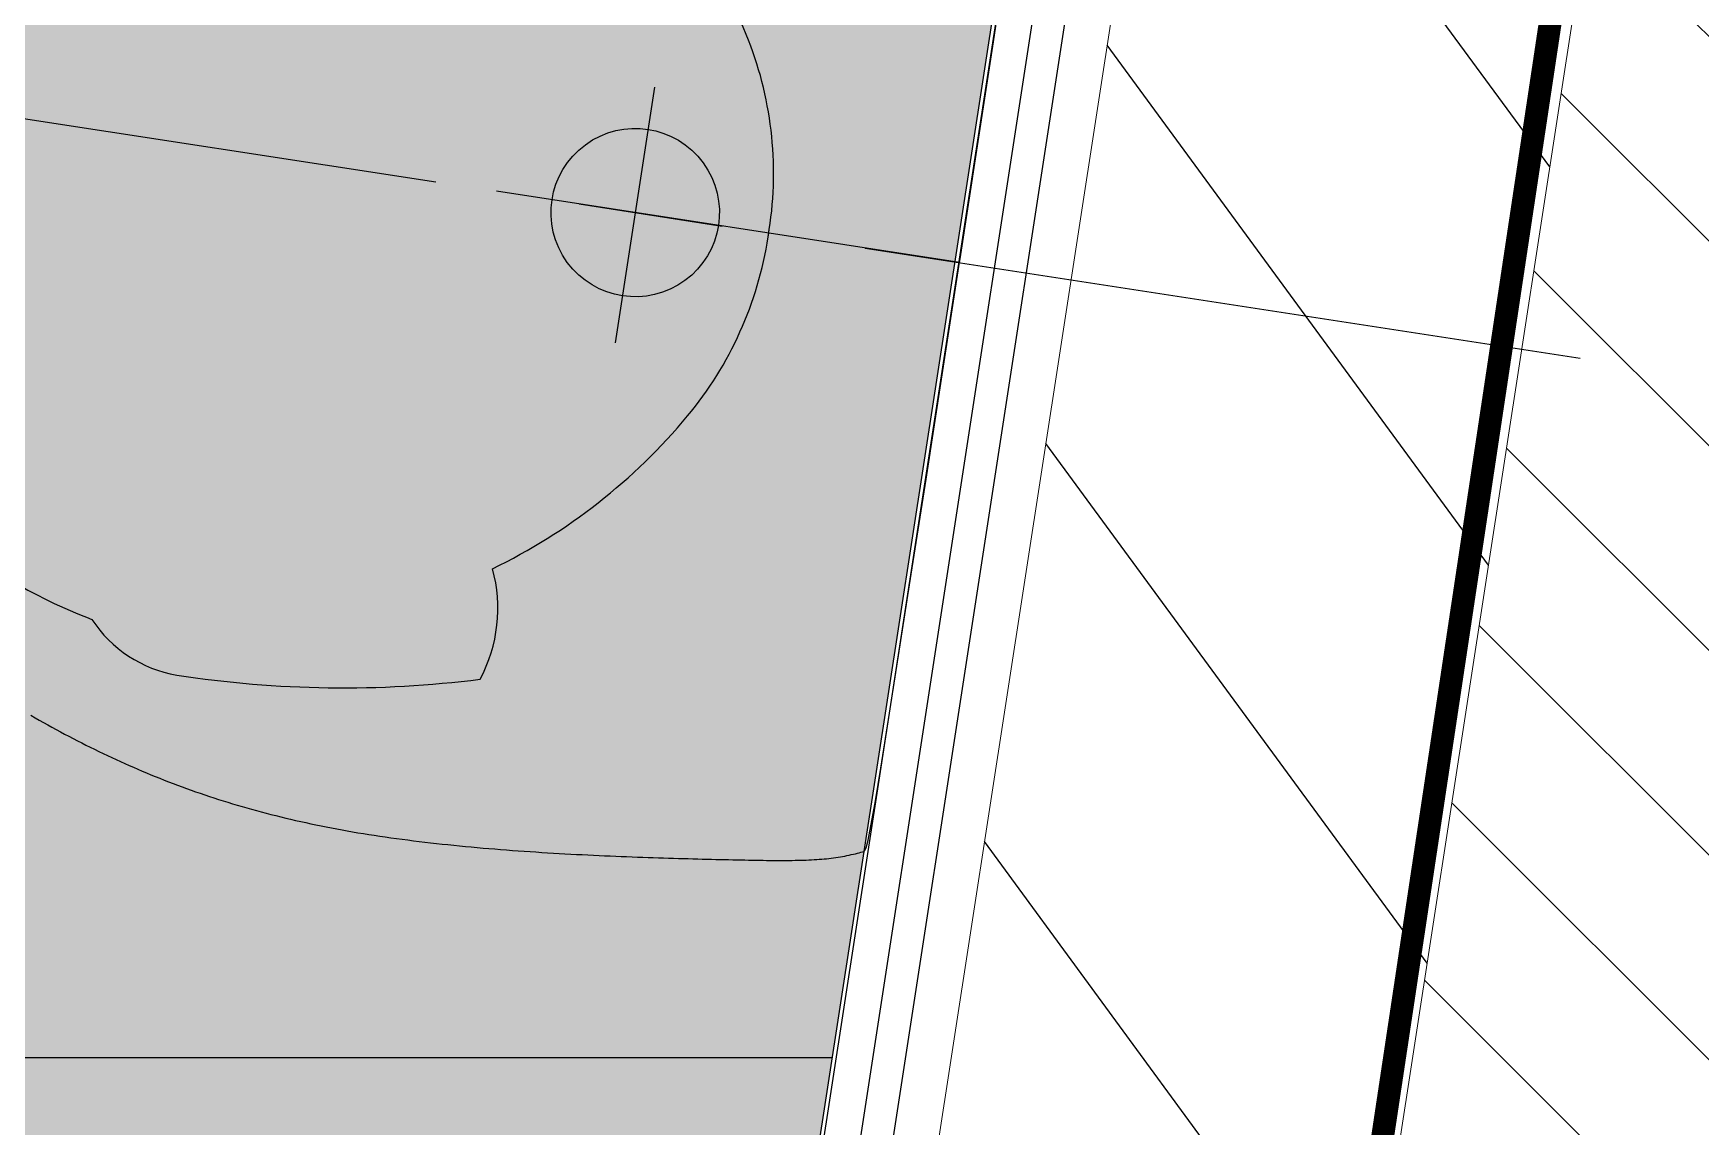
# Model space of a CAD drawing. Header units: millimetres. Extents: x 2335845 to 2509607, y 289014 to 361737.
# Drawn here: x 2414350.9 to 2414716.7, y 311640.9 to 311880.8 of the extents above; entities that cross this region are included whole.
import ezdxf

# ---------------------------------------------------------------- set-up
doc = ezdxf.new("R2010")
doc.units = ezdxf.units.MM
doc.linetypes.add('CENTER', pattern=[50.8, 31.75, -6.35, 6.35, -6.35])
for name, color, linetype in [('A-PLAN-CL', 8, 'CENTER'), ('A-PLAN-HATCH2', 8, 'Continuous'), ('A-PLAN-PLASTER', 67, 'Continuous'), ('A-PLAN-SANITARY FIXTURES', 35, 'Continuous'), ('A-PLAN-TILE', 32, 'Continuous'), ('TOA-FC-MODULAR', 7, 'Continuous')]:
    doc.layers.add(name, color=color, linetype=linetype)
for name, color, linetype, lineweight in [('A-PLAN-COLUMN', 3, 'Continuous', 0), ('A-PLAN-RCC-HATCH', 8, 'Continuous', 13), ('A-PLAN-THIN', 251, 'Continuous', 15), ('TOA-FL-TILE-4', 8, 'Continuous', 5)]:
    doc.layers.add(name, color=color, linetype=linetype, lineweight=lineweight)

# ---------------------------------------------------------------- blocks, each defined once
blk = doc.blocks.new('A$C54621FCA')
at = {"layer": 'A-PLAN-SANITARY FIXTURES'}
for p, q in [((0.02, 191.8, 0), (0.05, 212.89, 0)), ((0.01, 168.69, 0), (0.02, 191.8, 0)), ((0, 144.58, 0), (0.01, 168.69, 0)), ((71.98, 171.58, 0), (71.98, 114.81, 0)), ((0, 143.74, 0), (0, 144.58, 0)), ((0, 143.74, 0), (102.78, 143.74, 0)), ((0, 142.89, 0), (0, 143.74, 0)), ((0.01, 118.78, 0), (0, 142.89, 0)), ((0.02, 95.67, 0), (0.01, 118.78, 0)), ((0.05, 74.58, 0), (0.02, 95.67, 0)), ((0.08, 56.52, 0), (0.05, 74.58, 0)), ((0.13, 42.25, 0), (0.08, 56.52, 0)), ((0.19, 31.51, 0), (0.13, 42.25, 0)), ((0.27, 23.8, 0), (0.19, 31.51, 0)), ((0.37, 18.61, 0), (0.27, 23.8, 0)), ((0.5, 15.42, 0), (0.37, 18.61, 0)), ((0.66, 13.74, 0), (0.5, 15.42, 0)), ((0.85, 13.06, 0), (0.66, 13.74, 0)), ((1.09, 12.86, 0), (0.85, 13.06, 0)), ((1.36, 12.73, 0), (1.09, 12.86, 0)), ((1.68, 12.59, 0), (1.36, 12.73, 0)), ((2.03, 12.43, 0), (1.68, 12.59, 0)), ((2.41, 12.27, 0), (2.03, 12.43, 0)), ((2.82, 12.09, 0), (2.41, 12.27, 0)), ((3.24, 11.92, 0), (2.82, 12.09, 0)), ((3.68, 11.74, 0), (3.24, 11.92, 0)), ((4.13, 11.56, 0), (3.68, 11.74, 0)), ((4.58, 11.39, 0), (4.13, 11.56, 0)), ((5.04, 11.23, 0), (4.58, 11.39, 0)), ((5.5, 11.06, 0), (5.04, 11.23, 0)), ((5.97, 10.91, 0), (5.5, 11.06, 0)), ((177.3, 11.27, 0), (176.3, 10.93, 0)), ((178.3, 11.61, 0), (177.3, 11.27, 0)), ((179.29, 11.96, 0), (178.3, 11.61, 0)), ((180.29, 12.32, 0), (179.29, 11.96, 0)), ((181.29, 12.68, 0), (180.29, 12.32, 0)), ((182.28, 13.04, 0), (181.29, 12.68, 0)), ((183.28, 13.41, 0), (182.28, 13.04, 0)), ((184.27, 13.79, 0), (183.28, 13.41, 0)), ((185.27, 14.17, 0), (184.27, 13.79, 0)), ((186.26, 14.55, 0), (185.27, 14.17, 0)), ((6.44, 10.75, 0), (5.97, 10.91, 0)), ((6.92, 10.6, 0), (6.44, 10.75, 0)), ((7.41, 10.46, 0), (6.92, 10.6, 0)), ((7.9, 10.32, 0), (7.41, 10.46, 0)), ((8.4, 10.18, 0), (7.9, 10.32, 0)), ((8.91, 10.04, 0), (8.4, 10.18, 0)), ((9.42, 9.91, 0), (8.91, 10.04, 0)), ((9.94, 9.79, 0), (9.42, 9.91, 0)), ((10.48, 9.66, 0), (9.94, 9.79, 0)), ((11.02, 9.54, 0), (10.48, 9.66, 0)), ((11.56, 9.42, 0), (11.02, 9.54, 0)), ((12.12, 9.3, 0), (11.56, 9.42, 0)), ((12.69, 9.18, 0), (12.12, 9.3, 0)), ((13.27, 9.07, 0), (12.69, 9.18, 0)), ((13.86, 8.95, 0), (13.27, 9.07, 0)), ((14.46, 8.84, 0), (13.86, 8.95, 0)), ((15.07, 8.73, 0), (14.46, 8.84, 0)), ((15.69, 8.63, 0), (15.07, 8.73, 0)), ((16.33, 8.52, 0), (15.69, 8.63, 0)), ((16.97, 8.41, 0), (16.33, 8.52, 0)), ((17.63, 8.31, 0), (16.97, 8.41, 0)), ((18.3, 8.2, 0), (17.63, 8.31, 0)), ((18.99, 8.09, 0), (18.3, 8.2, 0)), ((19.68, 7.99, 0), (18.99, 8.09, 0)), ((20.4, 7.88, 0), (19.68, 7.99, 0)), ((21.12, 7.78, 0), (20.4, 7.88, 0)), ((21.86, 7.67, 0), (21.12, 7.78, 0)), ((22.62, 7.57, 0), (21.86, 7.67, 0)), ((23.39, 7.46, 0), (22.62, 7.57, 0)), ((24.17, 7.35, 0), (23.39, 7.46, 0)), ((24.97, 7.24, 0), (24.17, 7.35, 0)), ((165.3, 7.53, 0), (164.29, 7.25, 0)), ((166.3, 7.81, 0), (165.3, 7.53, 0)), ((167.31, 8.1, 0), (166.3, 7.81, 0)), ((168.31, 8.39, 0), (167.31, 8.1, 0)), ((169.31, 8.69, 0), (168.31, 8.39, 0)), ((170.31, 8.99, 0), (169.31, 8.69, 0)), ((171.31, 9.3, 0), (170.31, 8.99, 0)), ((172.31, 9.62, 0), (171.31, 9.3, 0)), ((173.31, 9.94, 0), (172.31, 9.62, 0)), ((174.31, 10.26, 0), (173.31, 9.94, 0)), ((175.3, 10.59, 0), (174.31, 10.26, 0)), ((176.3, 10.93, 0), (175.3, 10.59, 0)), ((25.79, 7.13, 0), (24.97, 7.24, 0)), ((26.62, 7.02, 0), (25.79, 7.13, 0)), ((27.47, 6.91, 0), (26.62, 7.02, 0)), ((28.33, 6.79, 0), (27.47, 6.91, 0)), ((29.22, 6.68, 0), (28.33, 6.79, 0)), ((30.11, 6.56, 0), (29.22, 6.68, 0)), ((31.03, 6.44, 0), (30.11, 6.56, 0)), ((31.96, 6.32, 0), (31.03, 6.44, 0)), ((32.91, 6.19, 0), (31.96, 6.32, 0)), ((33.87, 6.07, 0), (32.91, 6.19, 0)), ((34.85, 5.94, 0), (33.87, 6.07, 0)), ((35.84, 5.82, 0), (34.85, 5.94, 0)), ((36.85, 5.69, 0), (35.84, 5.82, 0)), ((37.87, 5.56, 0), (36.85, 5.69, 0)), ((38.91, 5.43, 0), (37.87, 5.56, 0)), ((39.96, 5.29, 0), (38.91, 5.43, 0)), ((41.03, 5.16, 0), (39.96, 5.29, 0)), ((42.1, 5.03, 0), (41.03, 5.16, 0)), ((43.19, 4.89, 0), (42.1, 5.03, 0)), ((44.3, 4.76, 0), (43.19, 4.89, 0)), ((45.41, 4.62, 0), (44.3, 4.76, 0)), ((46.54, 4.49, 0), (45.41, 4.62, 0)), ((47.67, 4.35, 0), (46.54, 4.49, 0)), ((48.82, 4.21, 0), (47.67, 4.35, 0)), ((49.98, 4.08, 0), (48.82, 4.21, 0)), ((51.15, 3.94, 0), (49.98, 4.08, 0)), ((52.33, 3.81, 0), (51.15, 3.94, 0)), ((53.52, 3.67, 0), (52.33, 3.81, 0)), ((54.71, 3.54, 0), (53.52, 3.67, 0)), ((149.01, 3.69, 0), (147.97, 3.49, 0)), ((150.04, 3.89, 0), (149.01, 3.69, 0)), ((151.07, 4.1, 0), (150.04, 3.89, 0)), ((152.1, 4.31, 0), (151.07, 4.1, 0)), ((153.13, 4.52, 0), (152.1, 4.31, 0)), ((154.16, 4.74, 0), (153.13, 4.52, 0)), ((155.18, 4.97, 0), (154.16, 4.74, 0)), ((156.2, 5.2, 0), (155.18, 4.97, 0)), ((157.22, 5.44, 0), (156.2, 5.2, 0)), ((158.23, 5.68, 0), (157.22, 5.44, 0)), ((159.25, 5.93, 0), (158.23, 5.68, 0)), ((160.26, 6.18, 0), (159.25, 5.93, 0)), ((161.27, 6.44, 0), (160.26, 6.18, 0)), ((162.28, 6.71, 0), (161.27, 6.44, 0)), ((163.29, 6.97, 0), (162.28, 6.71, 0)), ((164.29, 7.25, 0), (163.29, 6.97, 0)), ((55.92, 3.4, 0), (54.71, 3.54, 0)), ((57.13, 3.27, 0), (55.92, 3.4, 0)), ((58.35, 3.14, 0), (57.13, 3.27, 0)), ((59.58, 3.01, 0), (58.35, 3.14, 0)), ((60.81, 2.88, 0), (59.58, 3.01, 0)), ((62.05, 2.75, 0), (60.81, 2.88, 0)), ((63.3, 2.62, 0), (62.05, 2.75, 0)), ((64.55, 2.5, 0), (63.3, 2.62, 0)), ((65.81, 2.37, 0), (64.55, 2.5, 0)), ((67.07, 2.25, 0), (65.81, 2.37, 0)), ((68.34, 2.13, 0), (67.07, 2.25, 0)), ((69.61, 2.01, 0), (68.34, 2.13, 0)), ((70.89, 1.9, 0), (69.61, 2.01, 0)), ((72.16, 1.78, 0), (70.89, 1.9, 0)), ((73.45, 1.67, 0), (72.16, 1.78, 0)), ((74.73, 1.56, 0), (73.45, 1.67, 0)), ((76.02, 1.46, 0), (74.73, 1.56, 0)), ((77.31, 1.35, 0), (76.02, 1.46, 0)), ((78.6, 1.25, 0), (77.31, 1.35, 0)), ((79.89, 1.16, 0), (78.6, 1.25, 0)), ((81.18, 1.06, 0), (79.89, 1.16, 0)), ((82.47, 0.97, 0), (81.18, 1.06, 0)), ((83.76, 0.88, 0), (82.47, 0.97, 0)), ((85.05, 0.8, 0), (83.76, 0.88, 0)), ((86.34, 0.72, 0), (85.05, 0.8, 0)), ((87.63, 0.64, 0), (86.34, 0.72, 0)), ((88.92, 0.57, 0), (87.63, 0.64, 0)), ((90.2, 0.5, 0), (88.92, 0.57, 0)), ((91.49, 0.43, 0), (90.2, 0.5, 0)), ((92.77, 0.37, 0), (91.49, 0.43, 0)), ((94.04, 0.31, 0), (92.77, 0.37, 0)), ((95.31, 0.26, 0), (94.04, 0.31, 0)), ((96.58, 0.21, 0), (95.31, 0.26, 0)), ((97.85, 0.17, 0), (96.58, 0.21, 0)), ((99.11, 0.13, 0), (97.85, 0.17, 0)), ((100.36, 0.1, 0), (99.11, 0.13, 0)), ((101.61, 0.07, 0), (100.36, 0.1, 0)), ((102.86, 0.04, 0), (101.61, 0.07, 0)), ((104.09, 0.02, 0), (102.86, 0.04, 0)), ((105.33, 0.01, 0), (104.09, 0.02, 0)), ((106.55, 0, 0), (105.33, 0.01, 0)), ((107.77, 0, 0), (106.55, 0, 0)), ((108.98, 0, 0), (107.77, 0, 0)), ((110.19, 0.01, 0), (108.98, 0, 0)), ((111.39, 0.02, 0), (110.19, 0.01, 0)), ((112.59, 0.04, 0), (111.39, 0.02, 0)), ((113.77, 0.07, 0), (112.59, 0.04, 0)), ((114.95, 0.1, 0), (113.77, 0.07, 0)), ((116.13, 0.13, 0), (114.95, 0.1, 0)), ((117.3, 0.17, 0), (116.13, 0.13, 0)), ((118.46, 0.22, 0), (117.3, 0.17, 0)), ((119.62, 0.27, 0), (118.46, 0.22, 0)), ((120.77, 0.33, 0), (119.62, 0.27, 0)), ((121.91, 0.39, 0), (120.77, 0.33, 0)), ((123.05, 0.46, 0), (121.91, 0.39, 0)), ((124.19, 0.53, 0), (123.05, 0.46, 0)), ((125.32, 0.61, 0), (124.19, 0.53, 0)), ((126.44, 0.69, 0), (125.32, 0.61, 0)), ((127.56, 0.78, 0), (126.44, 0.69, 0)), ((128.67, 0.88, 0), (127.56, 0.78, 0)), ((129.78, 0.98, 0), (128.67, 0.88, 0)), ((130.88, 1.08, 0), (129.78, 0.98, 0)), ((131.98, 1.19, 0), (130.88, 1.08, 0)), ((133.07, 1.31, 0), (131.98, 1.19, 0)), ((134.16, 1.43, 0), (133.07, 1.31, 0)), ((135.25, 1.56, 0), (134.16, 1.43, 0)), ((136.33, 1.69, 0), (135.25, 1.56, 0)), ((137.41, 1.83, 0), (136.33, 1.69, 0)), ((138.48, 1.97, 0), (137.41, 1.83, 0)), ((139.55, 2.12, 0), (138.48, 1.97, 0)), ((140.61, 2.27, 0), (139.55, 2.12, 0)), ((141.67, 2.43, 0), (140.61, 2.27, 0)), ((142.73, 2.59, 0), (141.67, 2.43, 0)), ((143.79, 2.76, 0), (142.73, 2.59, 0)), ((144.84, 2.94, 0), (143.79, 2.76, 0)), ((145.88, 3.12, 0), (144.84, 2.94, 0)), ((146.93, 3.3, 0), (145.88, 3.12, 0)), ((147.97, 3.49, 0), (146.93, 3.3, 0))]:
    blk.add_line(p, q, dxfattribs=at)
at = {"layer": 'A-PLAN-SANITARY FIXTURES', "extrusion": (0, 0, -1)}
for centre, major_axis, start_param, end_param in [((164.04, 119.98, 0), (-90.86, 90.86), -0.245139, 0.181004), ((123.04, 144.58, 0), (-57.06, 57.06), -0.785398, -0.245139), ((123.04, 144.58, 0), (-57.06, -57.06), 0.774983, 0.785398), ((123.04, 142.89, 0), (-57.06, 57.06), -0.785398, -0.774983), ((123.04, 142.89, 0), (-57.06, 57.06), -1.325657, -0.785398), ((164.04, 167.49, 0), (-90.86, -90.86), 6.102181, 6.528324), ((121.27, 48.31, 0), (-23.41, 23.41), -1.121678, -0.367298), ((152.96, 147.09, 0), (-79.3, -79.3), 5.10525, 5.289023), ((155.96, 267.92, 0), (-169.55, -169.55), 5.497787, 5.776405), ((155.5, 55.96, 0), (-19.67, 19.67), 3.087608, 3.910123)]:
    blk.add_ellipse(centre, major_axis=major_axis, ratio=1, start_param=start_param, end_param=end_param, dxfattribs=at)
blk.add_ellipse((71.98, 143.74, 0), major_axis=(-13.06, -13.06), ratio=1, dxfattribs=at)
blk = doc.blocks.new('Rest room-2.0')
at = {"layer": 'A-PLAN-HATCH2'}
h = blk.add_hatch(dxfattribs=at)
h.set_pattern_fill('ANSI31', color=256, scale=500, angle=261.2432, style=0)
h.set_pattern_definition([(306.243209, (617163.19, -129546.95), (50.407168, 36.9508784), [])])
h.paths.add_polyline_path([(7047.36, -5685.31), (7879.42, -283.61), (7978.25, -298.84), (7148.54, -5685.31)])
at = {"layer": 'A-PLAN-RCC-HATCH'}
h = blk.add_hatch(dxfattribs=at)
h.set_pattern_fill('ANSI31', color=256, scale=10, angle=90, style=0)
h.set_pattern_definition([(135, (-235786.27, -223405.926), (-22.4506403, -22.4506403), [])])
h.paths.add_polyline_path([(8927.66, 5864.69), (7117.74, -5885.31), (7117.74, -5885.31), (7117.74, -5885.31), (7340.11, -5919.56), (9150.04, 5830.44)])
at = {"layer": 'A-PLAN-CL', "linetype": 'CENTER', "ltscale": 5}
blk.add_line((6198.23, -4223.6), (7672.14, -4450.63), dxfattribs=at)
at = {"layer": 'A-PLAN-COLUMN'}
blk.add_lwpolyline([(8927.66, 5864.69), (7117.74, -5885.31), (7117.74, -5885.31), (7117.74, -5885.31), (7340.11, -5919.56), (9150.04, 5830.44), (8927.66, 5864.69)], dxfattribs=at)
at = {"layer": 'A-PLAN-PLASTER', "elevation": 0}
blk.add_lwpolyline([(7275.01, -200.63), (7868.01, -291.97), (7038.79, -5675.31), (5918.62, -5675.31)], dxfattribs=at)
at = {"layer": 'A-PLAN-THIN'}
blk.add_line((7879.42, -283.61), (7049.71, -5670.09), dxfattribs=at)
blk.add_lwpolyline([(7047.36, -5685.31), (7879.42, -283.61), (7978.25, -298.84), (7148.54, -5685.31)], close=True, dxfattribs=at)
at = {"layer": 'A-PLAN-TILE', "elevation": 0}
blk.add_lwpolyline([(7859.76, -299.57), (7851.85, -298.35), (7026.64, -5655.6), (7034.55, -5656.82)], close=True, dxfattribs=at)
at = {"layer": 'A-PLAN-SANITARY FIXTURES', "xscale": -1, "rotation": 351.2432816985323}
blk.add_blockref('A$C54621FCA', (7201.22, -4523.52, 0), dxfattribs=at)
blk = doc.blocks.new('CHOREE')
blk.add_blockref('Rest room-2.0', (8768.57, -2039.87))
blk = doc.blocks.new('BIG CHOORE')
blk.add_blockref('CHOREE', (-2407.99, -1909.01))

msp = doc.modelspace()

# ---------------------------------------------------------------- hatches: boundary and pattern name
at = {"layer": 'TOA-FC-MODULAR'}
h = msp.add_hatch(dxfattribs=at)
h.set_pattern_fill('BRASS', color=253, scale=65, angle=45)
h.set_pattern_definition([(45, (2408113.76, 309771.23), (-291.8583, 291.8583), []), (45, (2407967.83, 309917.15), (-291.8583, 291.8583), [206.375, -103.1875])])
edge = h.paths.add_edge_path()
edge.add_line((2411179.683, 321856.624), (2411179.683, 320761.624))
edge.add_line((2411179.683, 320761.624), (2412294.683, 320761.625))
edge.add_arc((2412294.683, 320751.625), 10, -0.00004, 90.00004, ccw=False)
edge.add_line((2412304.683, 320751.625), (2412304.683, 317716.624))
edge.add_line((2412304.683, 317716.624), (2412944.683, 317716.624))
edge.add_arc((2412944.683, 317706.624), 10, -0.26121, 90, ccw=False)
edge.add_line((2412954.683, 317706.578), (2412946.683, 317449.645))
edge.add_line((2412946.683, 317449.645), (2412791.698, 317451.218))
edge.add_line((2412791.698, 317451.218), (2412791.692, 317566.176))
edge.add_line((2412791.692, 317566.176), (2411454.681, 317566.624))
edge.add_line((2411454.681, 317566.624), (2411454.681, 315714.243))
edge.add_line((2411454.681, 315714.243), (2412791.692, 315714.073))
edge.add_line((2412791.692, 315714.073), (2412791.692, 316848.625))
edge.add_line((2412791.692, 316848.625), (2412954.686, 316848.625))
edge.add_line((2412954.686, 316848.625), (2412954.686, 315550.176))
edge.add_line((2412954.686, 315550.176), (2411454.681, 315550.176))
edge.add_line((2411454.681, 315550.176), (2411446.681, 310551.624))
edge.add_line((2411446.681, 310551.624), (2414356.33, 310554.526))
edge.add_line((2414356.33, 310554.526), (2415181.896, 315907.35))
edge.add_line((2415181.896, 315907.35), (2414598.773, 315997.171))
edge.add_arc((2414600.296, 316007.055), 10, 170.8501, 261.24321, ccw=False)
edge.add_line((2414590.423, 316008.645), (2414610.214, 316137.13))
edge.add_arc((2414619.854, 316135.645), 9.753, 79.79276, 171.24321, ccw=False)
edge.add_line((2414621.582, 316145.244), (2415288.752, 316042.729))
edge.add_line((2415288.752, 316042.729), (2416181.221, 321836.624))
edge.add_line((2416181.221, 321836.624), (2413604.683, 321836.624))
edge.add_line((2413604.683, 321836.624), (2413604.683, 320721.624))
edge.add_arc((2413594.683, 320721.624), 10, 270, 360, ccw=False)
edge.add_line((2413594.683, 320711.624), (2413464.683, 320711.624))
edge.add_arc((2413464.683, 320721.624), 10, 179.99719, 270, ccw=False)
edge.add_line((2413454.683, 320721.624), (2413454.683, 321851.624))
edge.add_line((2413454.683, 321851.624), (2411179.683, 321856.624))
edge = h.paths.add_edge_path()
edge.add_line((2405369.683, 318461.624), (2407354.683, 318461.624))
edge.add_line((2407354.683, 318461.624), (2407354.683, 317561.124))
edge.add_arc((2407364.436, 317561.124), 9.753, 180, 271.45045)
edge.add_line((2407364.683, 317551.374), (2408004.718, 317551.157))
edge.add_line((2408004.718, 317551.157), (2408004.718, 317449.645))
edge.add_line((2408004.718, 317449.645), (2408167.668, 317449.645))
edge.add_line((2408167.668, 317449.645), (2408167.668, 317551.312))
edge.add_line((2408167.668, 317551.312), (2409504.685, 317551.624))
edge.add_line((2409504.685, 317551.624), (2409504.685, 315714.073))
edge.add_line((2409504.685, 315714.073), (2408167.668, 315714.073))
edge.add_line((2408167.668, 315714.073), (2408167.668, 316848.625))
edge.add_line((2408167.668, 316848.625), (2408004.68, 316848.625))
edge.add_line((2408004.68, 316848.625), (2408004.68, 315550.176))
edge.add_line((2408004.68, 315550.176), (2409504.685, 315550.176))
edge.add_line((2409504.685, 315550.176), (2409504.685, 310551.624))
edge.add_line((2409504.685, 310551.624), (2405384.683, 310551.624))
edge.add_line((2405384.683, 310551.624), (2405384.683, 315051.624))
edge.add_line((2405384.683, 315051.624), (2406059.683, 315051.624))
edge.add_arc((2406059.683, 315061.624), 10, 270, 360)
edge.add_line((2406069.683, 315061.624), (2406069.683, 315191.624))
edge.add_arc((2406059.683, 315191.624), 10, 360, 450)
edge.add_line((2406059.683, 315201.624), (2405369.683, 315201.624))
edge.add_line((2405369.683, 315201.624), (2405369.683, 316746.331))
edge.add_line((2405369.683, 316746.331), (2406059.683, 316746.331))
edge.add_arc((2406059.683, 316756.331), 10, 270, 360)
edge.add_line((2406069.683, 316756.331), (2406069.683, 316886.331))
edge.add_arc((2406059.93, 316886.331), 9.753, 0, 91.45045)
edge.add_line((2406059.683, 316896.081), (2405369.683, 316896.081))
edge.add_line((2405369.683, 316896.081), (2405369.683, 318461.624))
edge = h.paths.add_edge_path()
edge.add_line((2367514.683, 312121.624), (2367514.683, 313056.624))
edge.add_line((2367514.683, 313056.624), (2368810.183, 313056.624))
edge.add_arc((2368810.183, 313066.377), 9.753, 270, 361.45045)
edge.add_line((2368819.933, 313066.624), (2368819.683, 315306.626))
edge.add_line((2368819.683, 315306.626), (2375819.683, 315306.626))
edge.add_line((2375819.683, 315306.626), (2375819.683, 311121.624))
edge.add_line((2375819.683, 311121.624), (2372219.683, 311121.624))
edge.add_line((2372219.683, 311121.624), (2372219.433, 311796.624))
edge.add_arc((2372209.426, 311796.621), 10.007, 0.02122, 88.52833)
edge.add_line((2372209.683, 311806.624), (2372079.683, 311806.624))
edge.add_arc((2372079.683, 311796.624), 10, 90, 180)
edge.add_line((2372069.683, 311796.624), (2372069.683, 311106.624))
edge.add_line((2372069.683, 311106.624), (2369624.949, 311106.624))
edge.add_line((2369624.949, 311106.624), (2369624.977, 312136.624))
edge.add_arc((2369614.977, 312136.624), 10, 359.99844, 450.00156)
edge.add_line((2369614.977, 312146.624), (2369484.977, 312146.624))
edge.add_arc((2369484.977, 312136.624), 10, 90, 180)
edge.add_line((2369474.977, 312136.624), (2369474.977, 311106.624))
edge.add_line((2369474.977, 311106.624), (2367514.683, 311106.624))
edge.add_line((2367514.683, 311106.624), (2367514.683, 312121.624))
edge = h.paths.add_edge_path()
edge.add_line((2365944.683, 318121.627), (2365944.683, 318296.624))
edge.add_line((2365944.683, 318296.624), (2367694.683, 318296.624))
edge.add_arc((2367694.683, 318306.624), 10, 270, 360)
edge.add_line((2367704.683, 318306.624), (2367704.683, 318436.624))
edge.add_arc((2367694.683, 318436.624), 10, 360, 450)
edge.add_line((2367694.683, 318446.624), (2367059.683, 318446.624))
edge.add_line((2367059.683, 318446.624), (2367059.683, 321281.624))
edge.add_line((2367059.683, 321281.624), (2371919.683, 321281.624))
edge.add_line((2371919.683, 321281.624), (2371919.933, 320606.624))
edge.add_arc((2371929.94, 320606.628), 10.007, 180.02122, 268.52833)
edge.add_line((2371929.683, 320596.624), (2372059.683, 320596.624))
edge.add_arc((2372059.683, 320606.624), 10, 270, 360)
edge.add_line((2372069.683, 320606.624), (2372069.683, 321196.624))
edge.add_line((2372069.683, 321196.624), (2375819.683, 321196.624))
edge.add_line((2375819.683, 321196.624), (2375819.683, 317256.622))
edge.add_line((2375819.683, 317256.622), (2369795.683, 317256.622))
edge.add_line((2369795.683, 317256.622), (2369795.683, 318746.624))
edge.add_arc((2369785.683, 318746.624), 10, 0, 90)
edge.add_line((2369785.683, 318756.624), (2369554.683, 318756.624))
edge.add_arc((2369554.683, 318746.624), 10, 90, 180)
edge.add_line((2369544.683, 318746.624), (2369544.683, 317106.624))
edge.add_line((2369544.683, 317106.624), (2368819.683, 317106.624))
edge.add_line((2368819.683, 317106.624), (2368819.683, 317746.624))
edge.add_arc((2368809.683, 317746.624), 10, 0, 90)
edge.add_line((2368809.683, 317756.624), (2368679.683, 317756.624))
edge.add_arc((2368679.683, 317746.624), 10, 90, 180)
edge.add_line((2368669.683, 317746.624), (2368669.683, 317106.624))
edge.add_line((2368669.683, 317106.624), (2365919.683, 317106.624))
edge.add_line((2365919.683, 317106.624), (2365919.667, 318121.627))
edge.add_line((2365919.667, 318121.627), (2365944.683, 318121.627))
h = msp.add_hatch(dxfattribs=at)
h.set_pattern_fill('_USER', color=252, scale=600, angle=270, double=1, pattern_type=0)
h.set_pattern_definition([(270, (2411095.8, 321855.7), (600, -1e-13), []), (0, (2411095.8, 321855.7), (0, 600), [])])
edge = h.paths.add_edge_path()
edge.add_line((2411179.683, 321856.624), (2411179.683, 320761.624))
edge.add_line((2411179.683, 320761.624), (2412294.683, 320761.625))
edge.add_arc((2412294.683, 320751.625), 10, -0.00004, 90.00004, ccw=False)
edge.add_line((2412304.683, 320751.625), (2412304.683, 317716.624))
edge.add_line((2412304.683, 317716.624), (2412944.683, 317716.624))
edge.add_arc((2412944.683, 317706.624), 10, -0.26121, 90, ccw=False)
edge.add_line((2412954.683, 317706.578), (2412946.683, 317449.645))
edge.add_line((2412946.683, 317449.645), (2412791.698, 317451.218))
edge.add_line((2412791.698, 317451.218), (2412791.692, 317566.176))
edge.add_line((2412791.692, 317566.176), (2411454.681, 317566.624))
edge.add_line((2411454.681, 317566.624), (2411454.681, 315714.243))
edge.add_line((2411454.681, 315714.243), (2412791.692, 315714.073))
edge.add_line((2412791.692, 315714.073), (2412791.692, 316848.625))
edge.add_line((2412791.692, 316848.625), (2412954.686, 316848.625))
edge.add_line((2412954.686, 316848.625), (2412954.686, 315550.176))
edge.add_line((2412954.686, 315550.176), (2411454.681, 315550.176))
edge.add_line((2411454.681, 315550.176), (2411446.681, 310551.624))
edge.add_line((2411446.681, 310551.624), (2414356.33, 310554.526))
edge.add_line((2414356.33, 310554.526), (2415181.896, 315907.35))
edge.add_line((2415181.896, 315907.35), (2414598.773, 315997.171))
edge.add_arc((2414600.296, 316007.055), 10, 170.8501, 261.24321, ccw=False)
edge.add_line((2414590.423, 316008.645), (2414610.214, 316137.13))
edge.add_arc((2414619.854, 316135.645), 9.753, 79.79276, 171.24321, ccw=False)
edge.add_line((2414621.582, 316145.244), (2415288.752, 316042.729))
edge.add_line((2415288.752, 316042.729), (2416181.221, 321836.624))
edge.add_line((2416181.221, 321836.624), (2413604.683, 321836.624))
edge.add_line((2413604.683, 321836.624), (2413604.683, 320721.624))
edge.add_arc((2413594.683, 320721.624), 10, 270, 360, ccw=False)
edge.add_line((2413594.683, 320711.624), (2413464.683, 320711.624))
edge.add_arc((2413464.683, 320721.624), 10, 179.99719, 270, ccw=False)
edge.add_line((2413454.683, 320721.624), (2413454.683, 321851.624))
edge.add_line((2413454.683, 321851.624), (2411179.683, 321856.624))
at = {"layer": 'TOA-FL-TILE-4'}
h = msp.add_hatch(dxfattribs=at)
h.set_pattern_fill('_USER', color=253, scale=600, angle=90, pattern_type=0)
h.set_pattern_definition([(90, (2411179.7, 321856.6), (-600, 4e-14), [])])
edge = h.paths.add_edge_path()
edge.add_line((2411179.683, 321856.624), (2411179.683, 320761.624))
edge.add_line((2411179.683, 320761.624), (2412294.683, 320761.625))
edge.add_arc((2412294.683, 320751.625), 10, -0.00004, 90.00004, ccw=False)
edge.add_line((2412304.683, 320751.625), (2412304.683, 317716.624))
edge.add_line((2412304.683, 317716.624), (2412944.683, 317716.624))
edge.add_arc((2412944.683, 317706.624), 10, -0.26121, 90, ccw=False)
edge.add_line((2412954.683, 317706.578), (2412946.683, 317449.645))
edge.add_line((2412946.683, 317449.645), (2412791.698, 317451.218))
edge.add_line((2412791.698, 317451.218), (2412791.692, 317566.176))
edge.add_line((2412791.692, 317566.176), (2411454.681, 317566.624))
edge.add_line((2411454.681, 317566.624), (2411454.681, 315714.243))
edge.add_line((2411454.681, 315714.243), (2412791.692, 315714.073))
edge.add_line((2412791.692, 315714.073), (2412791.692, 316848.625))
edge.add_line((2412791.692, 316848.625), (2412954.686, 316848.625))
edge.add_line((2412954.686, 316848.625), (2412954.686, 315550.176))
edge.add_line((2412954.686, 315550.176), (2411454.681, 315550.176))
edge.add_line((2411454.681, 315550.176), (2411446.681, 310551.624))
edge.add_line((2411446.681, 310551.624), (2414356.33, 310554.526))
edge.add_line((2414356.33, 310554.526), (2415181.896, 315907.35))
edge.add_line((2415181.896, 315907.35), (2414598.773, 315997.171))
edge.add_arc((2414600.296, 316007.055), 10, 170.8501, 261.24321, ccw=False)
edge.add_line((2414590.423, 316008.645), (2414610.214, 316137.13))
edge.add_arc((2414619.854, 316135.645), 9.753, 79.79276, 171.24321, ccw=False)
edge.add_line((2414621.582, 316145.244), (2415288.752, 316042.729))
edge.add_line((2415288.752, 316042.729), (2416181.221, 321836.624))
edge.add_line((2416181.221, 321836.624), (2413604.683, 321836.624))
edge.add_line((2413604.683, 321836.624), (2413604.683, 320721.624))
edge.add_arc((2413594.683, 320721.624), 10, 270, 360, ccw=False)
edge.add_line((2413594.683, 320711.624), (2413464.683, 320711.624))
edge.add_arc((2413464.683, 320721.624), 10, 179.99719, 270, ccw=False)
edge.add_line((2413454.683, 320721.624), (2413454.683, 321851.624))
edge.add_line((2413454.683, 321851.624), (2411179.683, 321856.624))
h = msp.add_hatch(dxfattribs=at)
h.set_pattern_fill('_USER', color=253, scale=1200, pattern_type=0)
h.set_pattern_definition([(0, (2411179.7, 321856.6), (0, 1200), [])])
edge = h.paths.add_edge_path()
edge.add_line((2411179.683, 321856.624), (2411179.683, 320761.624))
edge.add_line((2411179.683, 320761.624), (2412294.683, 320761.625))
edge.add_arc((2412294.683, 320751.625), 10, -0.00004, 90.00004, ccw=False)
edge.add_line((2412304.683, 320751.625), (2412304.683, 317716.624))
edge.add_line((2412304.683, 317716.624), (2412944.683, 317716.624))
edge.add_arc((2412944.683, 317706.624), 10, -0.26121, 90, ccw=False)
edge.add_line((2412954.683, 317706.578), (2412946.683, 317449.645))
edge.add_line((2412946.683, 317449.645), (2412791.698, 317451.218))
edge.add_line((2412791.698, 317451.218), (2412791.692, 317566.176))
edge.add_line((2412791.692, 317566.176), (2411454.681, 317566.624))
edge.add_line((2411454.681, 317566.624), (2411454.681, 315714.243))
edge.add_line((2411454.681, 315714.243), (2412791.692, 315714.073))
edge.add_line((2412791.692, 315714.073), (2412791.692, 316848.625))
edge.add_line((2412791.692, 316848.625), (2412954.686, 316848.625))
edge.add_line((2412954.686, 316848.625), (2412954.686, 315550.176))
edge.add_line((2412954.686, 315550.176), (2411454.681, 315550.176))
edge.add_line((2411454.681, 315550.176), (2411446.681, 310551.624))
edge.add_line((2411446.681, 310551.624), (2414356.33, 310554.526))
edge.add_line((2414356.33, 310554.526), (2415181.896, 315907.35))
edge.add_line((2415181.896, 315907.35), (2414598.773, 315997.171))
edge.add_arc((2414600.296, 316007.055), 10, 170.8501, 261.24321, ccw=False)
edge.add_line((2414590.423, 316008.645), (2414610.214, 316137.13))
edge.add_arc((2414619.854, 316135.645), 9.753, 79.79276, 171.24321, ccw=False)
edge.add_line((2414621.582, 316145.244), (2415288.752, 316042.729))
edge.add_line((2415288.752, 316042.729), (2416181.221, 321836.624))
edge.add_line((2416181.221, 321836.624), (2413604.683, 321836.624))
edge.add_line((2413604.683, 321836.624), (2413604.683, 320721.624))
edge.add_arc((2413594.683, 320721.624), 10, 270, 360, ccw=False)
edge.add_line((2413594.683, 320711.624), (2413464.683, 320711.624))
edge.add_arc((2413464.683, 320721.624), 10, 179.99719, 270, ccw=False)
edge.add_line((2413454.683, 320721.624), (2413454.683, 321851.624))
edge.add_line((2413454.683, 321851.624), (2411179.683, 321856.624))

# ---------------------------------------------------------------- linework, layer by layer
at = {"const_width": 5}
msp.add_lwpolyline([(2350244.683, 291915.217, -0.0445399), (2406044.683, 290902.779), (2406044.683, 293901.624), (2411633.435, 293856.651), (2411910.641, 295656.206), (2412258.439, 295615.141), (2414382.872, 309376.624), (2411594.683, 309376.624), (2411594.683, 304701.624), (2410344.682, 304701.623), (2410344.682, 305551.624), (2408804.683, 305551.624), (2408804.683, 304703.926), (2405044.683, 304706.227), (2405044.683, 310585.472), (2414483.777, 310554.102), (2416184.301, 321856.624), (2405044.683, 321856.624), (2405044.683, 327701.624)], format="xyb", dxfattribs=at)
msp.add_lwpolyline([(2412304.683, 320751.625), (2412304.683, 317716.624), (2412944.683, 317716.624, -0.4155495), (2412954.683, 317706.578), (2412946.683, 317449.645), (2412791.698, 317451.218), (2412791.692, 317566.176), (2411454.681, 317566.624), (2411454.681, 315714.243), (2412791.692, 315714.073), (2412791.692, 316848.625), (2412954.686, 316848.625), (2412954.686, 315550.176), (2411454.681, 315550.176), (2411446.681, 310551.624), (2414356.33, 310554.526), (2415181.896, 315907.35), (2414598.773, 315997.171, -0.4162246), (2414590.423, 316008.645), (2414610.214, 316137.13, -0.4216478), (2414621.582, 316145.244), (2415288.752, 316042.729), (2416181.221, 321836.624)], format="xyb")

# ---------------------------------------------------------------- block references
msp.add_blockref('BIG CHOORE', (2400970.421, 320160.812))

doc.saveas('drawing.dxf')
